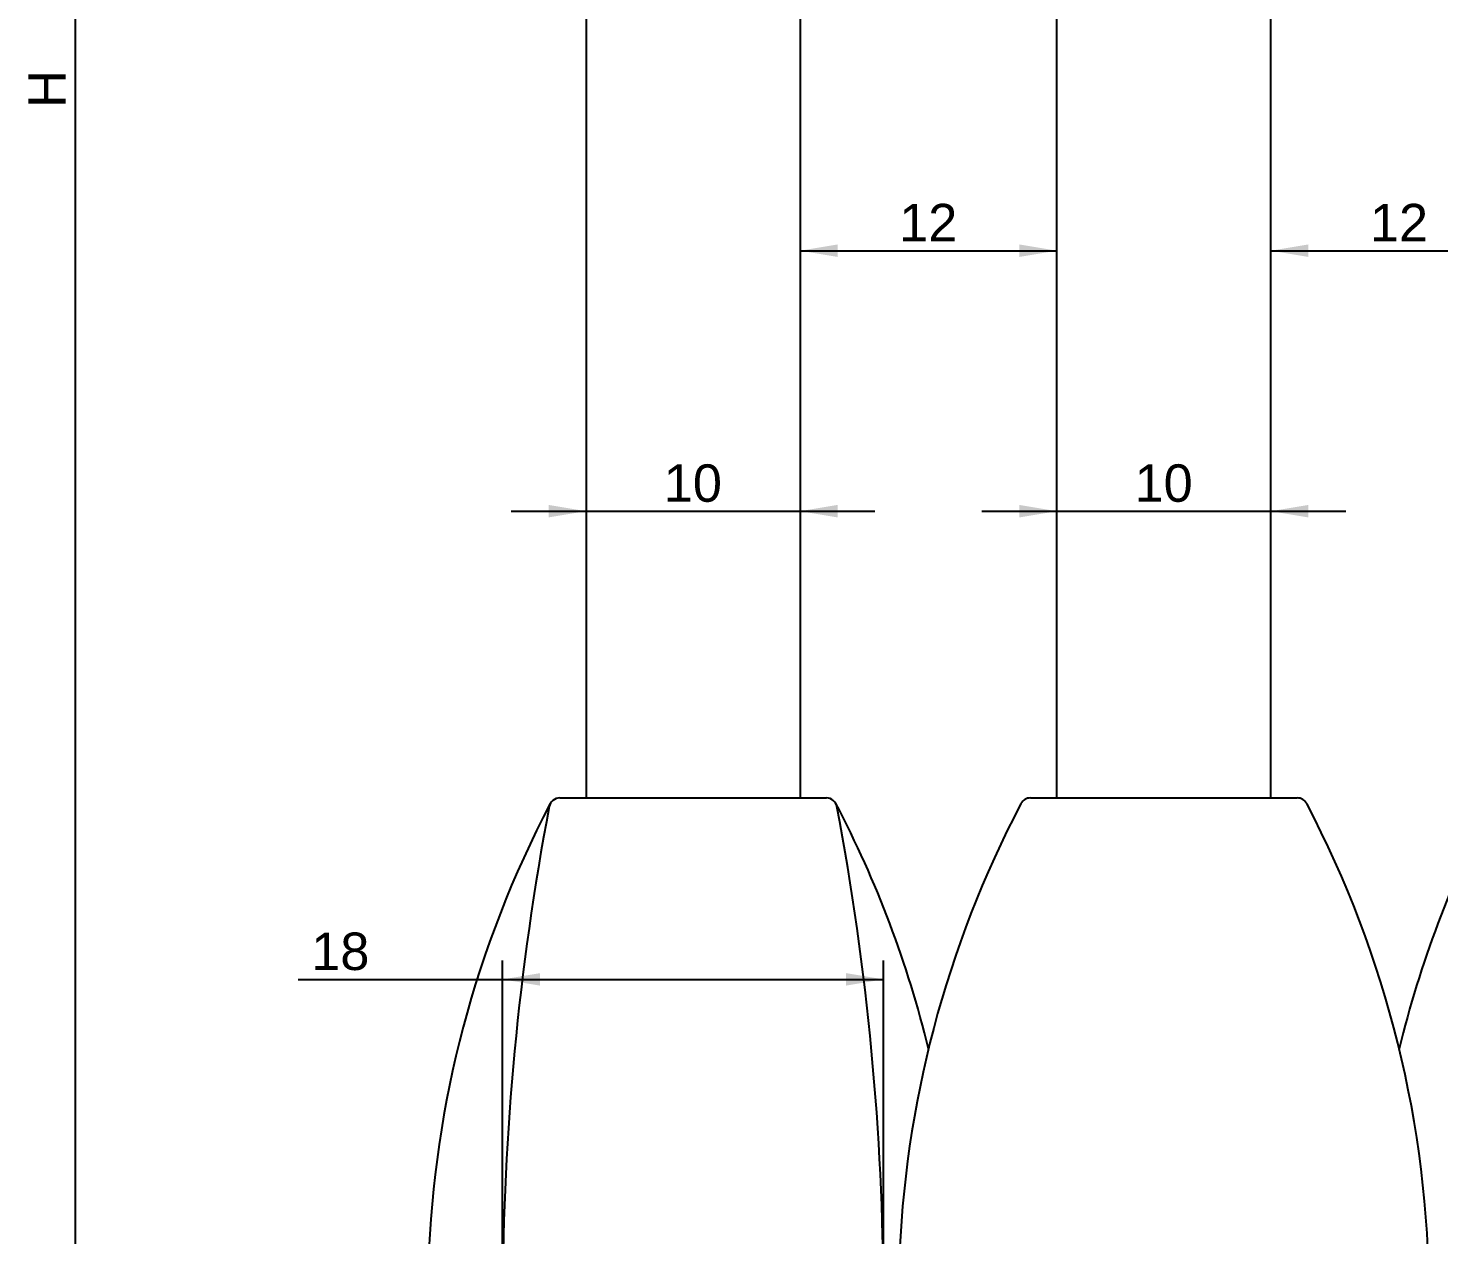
# Model space of a CAD drawing. Header units: millimetres. Extents: x -31 to 615, y 317 to 594.
# Drawn here: x 466.4 to 532.4, y 398.8 to 455.2 of the extents above; entities that cross this region are included whole.
import ezdxf
from ezdxf.enums import TextEntityAlignment as Align

# ---------------------------------------------------------------- set-up
doc = ezdxf.new("R2010")
doc.units = ezdxf.units.MM
doc.layers.add('Default', color=7, linetype='Continuous')
doc.layers.add('DV3_Default', color=7, linetype='Continuous')
doc.styles.add('SEACAD_Arial', font='arial.ttf')
doc.dimstyles.new('ISO', dxfattribs={"dimtxt": 1.75, "dimasz": 1.75, "dimexe": 0.875, "dimexo": 0, "dimgap": 0.4375, "dimtad": 1, "dimtxsty": 'SEACAD_Arial', "dimblk1": '_SE_FILLED', "dimblk2": '_SE_FILLED', "dimsah": 1, "dimcen": 0.875, "dimadec": 0, "dimazin": 0, "dimtfac": 0.5, "dimtdec": 3, "dimtmove": 0, "dimatfit": 3, "dimfxl": 1, "dimarcsym": 0})

# ---------------------------------------------------------------- blocks, each defined once
blk = doc.blocks.new('SE2')
at = {"layer": 'DV3_Default', "color": 7, "linetype": 'Continuous'}
for p, q in [((492.5091809086, 548.7094447669), (492.5091809086, 419.2094447669)), ((502.5091809086, 548.7094447669), (502.5091809086, 419.2094447669)), ((514.5091809094, 419.2094447661), (514.5091809094, 548.7094447661)), ((524.5091809094, 419.2094447661), (524.5091809094, 548.7094447661)), ((491.2760891969, 419.2094447668), (503.7422726198, 419.2094447669)), ((513.2760891969999, 419.2094447661), (525.7422726219, 419.2094447661))]:
    blk.add_line(p, q, dxfattribs=at)
for centre, radius, start, end in [((534.9552491912, 395.7491157505), 49.84618249076379, 152.2709506274, 178.0911788975), ((613.6088864912999, 395.5807460109), 125.000000000041, 169.2938153046, 179.8756445723), ((491.2760891969, 418.7094447667), 0.5000000000027327, 90, 169.2938153042), ((503.7422726198, 418.7094447669), 0.4999999999987426, 10.7061846955, 90), ((460.0631126261, 395.7491157505), 49.84618249076382, 13.6121037179, 27.7290493727), ((381.4094753255, 395.580746011), 124.9999999999577, 0.1246048873, 10.7061846954), ((556.955249192, 395.7491157497), 49.84618249076378, 152.2709506273, 178.2004990179), ((513.2760891969999, 418.7094447661), 0.5000000000333621, 90, 152.2709506273), ((525.7422726219, 418.7094447661), 0.5000000000333626, 27.7290493656, 90), ((482.0631126269, 395.7491157497), 49.84618249076379, 0.1226498998, 27.7290493726), ((578.955249192, 395.7491157499), 49.84618249076379, 152.2709506273, 166.3878962799)]:
    blk.add_arc(centre, radius, start, end, dxfattribs=at)
blk = doc.blocks.new('DMBLK125')
at = {"layer": 'Default', "linetype": 'Continuous', "transparency": 16777216}
for points in [[(490.3591809630378, 411.0217354837347), (488.6091809090212, 410.7300688080653), (490.3591809630378, 410.4384021323958)], [(504.6591804198906, 411.0217354837347), (504.6591804198906, 410.4384021323958), (506.4091804739073, 410.7300688080653)]]:
    blk.add_hatch(color=7, dxfattribs=at).paths.add_polyline_path(points)
at = {"layer": 'Default', "color": 7, "linetype": 'Continuous', "transparency": 16777216}
for p, q in [((488.609180909, 395.8520472549), (488.609180909, 411.6050688351)), ((506.4091809077, 366.7804744376), (506.4091809077, 411.6050688351)), ((479.0515221026, 410.7300688081), (506.4091804739, 410.7300688081))]:
    blk.add_line(p, q, dxfattribs=at)
at = {"layer": 'Default', "color": 7, "linetype": 'Continuous', "transparency": 16777216, "style": 'SEACAD_Arial'}
blk.add_text('18', height=1.75, dxfattribs=at).set_placement((479.6640224345, 412.9175688081), align=Align.TOP_LEFT)
blk = doc.blocks.new('_SE_FILLED')
at = {"color": 0}
blk.add_line((0, 0), (-1, 0), dxfattribs=at)
blk.add_solid([(0, 0), (-1, -0.1665), (-1, 0.1665), (0, 0)], dxfattribs=at)
blk = doc.blocks.new('DMBLK126')
at = {"layer": 'Default', "linetype": 'Continuous', "transparency": 16777216}
for points in [[(490.7591808546292, 432.9023832179507), (490.7591808546292, 432.3190498666118), (492.5091809086459, 432.6107165422812)], [(504.2591809626625, 432.9023832179507), (502.5091809086458, 432.6107165422812), (504.2591809626625, 432.3190498666118)]]:
    blk.add_hatch(color=7, dxfattribs=at).paths.add_polyline_path(points)
at = {"layer": 'Default', "color": 7, "linetype": 'Continuous', "transparency": 16777216}
blk.add_line((489.0091808005999, 432.6107165423001), (506.0091812588, 432.6107165423001), dxfattribs=at)
at = {"layer": 'Default', "color": 7, "linetype": 'Continuous', "transparency": 16777216, "style": 'SEACAD_Arial'}
blk.add_text('10', height=1.75, dxfattribs=at).set_placement((496.1396155794999, 434.7982165423001), align=Align.TOP_LEFT)
blk = doc.blocks.new('DMBLK127')
at = {"layer": 'Default', "linetype": 'Continuous', "transparency": 16777216}
for points in [[(512.7591808553898, 432.9023832171575), (512.7591808553898, 432.3190498658187), (514.5091809094065, 432.6107165414881)], [(526.2591809634232, 432.9023832171575), (524.5091809094065, 432.6107165414881), (526.2591809634232, 432.3190498658187)]]:
    blk.add_hatch(color=7, dxfattribs=at).paths.add_polyline_path(points)
at = {"layer": 'Default', "color": 7, "linetype": 'Continuous', "transparency": 16777216}
blk.add_line((511.0091808014, 432.6107165415), (528.0091812596, 432.6107165415), dxfattribs=at)
at = {"layer": 'Default', "color": 7, "linetype": 'Continuous', "transparency": 16777216, "style": 'SEACAD_Arial'}
blk.add_text('10', height=1.75, dxfattribs=at).set_placement((518.1396155803, 434.7982165415), align=Align.TOP_LEFT)
blk = doc.blocks.new('DMBLK131')
at = {"layer": 'Default', "linetype": 'Continuous', "transparency": 16777216}
for points in [[(504.2591809626625, 445.075555304428), (502.5091809086458, 444.7838886287585), (504.2591809626625, 444.4922219530891)], [(512.7591809589372, 445.075555304428), (512.7591809589372, 444.4922219530891), (514.5091810129541, 444.7838886287585)]]:
    blk.add_hatch(color=7, dxfattribs=at).paths.add_polyline_path(points)
at = {"layer": 'Default', "color": 7, "linetype": 'Continuous', "transparency": 16777216}
blk.add_line((502.5091809086, 444.7838886288), (514.509181013, 444.7838886288), dxfattribs=at)
at = {"layer": 'Default', "color": 7, "linetype": 'Continuous', "transparency": 16777216, "style": 'SEACAD_Arial'}
blk.add_text('12', height=1.75, dxfattribs=at).set_placement((507.1396157434, 446.9713886288), align=Align.TOP_LEFT)
blk = doc.blocks.new('DMBLK132')
at = {"layer": 'Default', "linetype": 'Continuous', "transparency": 16777216}
for points in [[(526.2591809634232, 445.0755553036348), (524.5091809094065, 444.7838886279654), (526.2591809634232, 444.4922219522958)], [(534.7591809596979, 445.0755553036348), (534.7591809596979, 444.4922219522958), (536.5091810137146, 444.7838886279654)]]:
    blk.add_hatch(color=7, dxfattribs=at).paths.add_polyline_path(points)
at = {"layer": 'Default', "color": 7, "linetype": 'Continuous', "transparency": 16777216}
blk.add_line((524.5091809094, 444.7838886280001), (536.5091810137001, 444.7838886280001), dxfattribs=at)
at = {"layer": 'Default', "color": 7, "linetype": 'Continuous', "transparency": 16777216, "style": 'SEACAD_Arial'}
blk.add_text('12', height=1.75, dxfattribs=at).set_placement((529.1396157442, 446.9713886280001), align=Align.TOP_LEFT)
blk = doc.blocks.new('DMBLK136')
at = {"layer": 'Default', "linetype": 'Continuous', "transparency": 16777216}
for points in [[(468.3337726309389, 577.7294447129102), (468.9171059822777, 577.7294447129102), (468.6254393066083, 579.479444766927)], [(468.3337726309389, 328.1594479871425), (468.6254393066083, 326.4094479331258), (468.9171059822777, 328.1594479871425)]]:
    blk.add_hatch(color=7, dxfattribs=at).paths.add_polyline_path(points)
at = {"layer": 'Default', "color": 7, "linetype": 'Continuous', "transparency": 16777216}
for p, q in [((477.0091809089, 579.4794447669), (467.7504392796, 579.4794447669)), ((468.6254393066, 579.4794447669), (468.6254393066, 326.4094479331)), ((477.0091809089, 326.4094447669), (467.7504392796, 326.4094447669))]:
    blk.add_line(p, q, dxfattribs=at)
at = {"layer": 'Default', "color": 7, "linetype": 'Continuous', "transparency": 16777216, "style": 'SEACAD_Arial'}
blk.add_text('H', height=1.75, rotation=90, dxfattribs=at).set_placement((466.4379393066, 451.45694635), align=Align.TOP_LEFT)

msp = doc.modelspace()

# ---------------------------------------------------------------- block references
at = {"layer": 'Default'}
msp.add_blockref('SE2', (0, 0), dxfattribs=at)

# ---------------------------------------------------------------- dimensions: what is measured, and where the dimension line sits
at = {"layer": 'Default', "color": 7, "linetype": 'Continuous'}
for base, p1, p2, angle, text, picture, middle in [((468.6254393066, 579.4794447669), (477.0091809089, 579.4794447669), (477.0091809089, 326.4094447669), 270, '\\A1;H {}', 'DMBLK136', (468.6254393066, 452.94444635)), ((502.5091809086, 444.7838886288), (502.5091809086, 419.2094447669), (514.5091809094, 419.2094447661), 359.99999999618024, '\\A1;<>', 'DMBLK131', (508.5091809608, 444.7838886288)), ((524.5091809094, 444.7838886280001), (524.5091809094, 419.2094447661), (536.5091809094, 419.2094447663), 9.550824041873166e-10, '\\A1;<>', 'DMBLK132', (530.5091809616, 444.7838886280001)), ((492.5091809086, 432.6107165423001), (492.5091809086, 419.2094447669), (502.5091809086, 419.2094447669), 0, '\\A1;<>', 'DMBLK126', (497.5091807969, 432.6107165423001)), ((514.5091809094, 432.6107165415), (514.5091809094, 419.2094447661), (524.5091809094, 419.2094447661), 0, '\\A1;<>', 'DMBLK127', (519.5091807976, 432.6107165415))]:
    dim = msp.add_linear_dim(base=base, p1=p1, p2=p2, angle=angle, text=text, dimstyle='ISO', dxfattribs=at)
    dim.commit()
    dim.dimension.update_dxf_attribs({"geometry": picture, "text_midpoint": middle, "dimtype": 161})
dim = msp.add_linear_dim(base=(506.4091809077, 410.7300688081), p1=(488.609180909, 395.8520472549), p2=(506.4091809077, 366.7804744376), text='\\A1;<>', dimstyle='ISO', override={"dimdec": 0}, dxfattribs=at)
dim.commit()
dim.dimension.update_dxf_attribs({"geometry": 'DMBLK125', "text_midpoint": (483.0156528693, 410.7300688081), "dimtype": 160})

doc.saveas('drawing.dxf')
